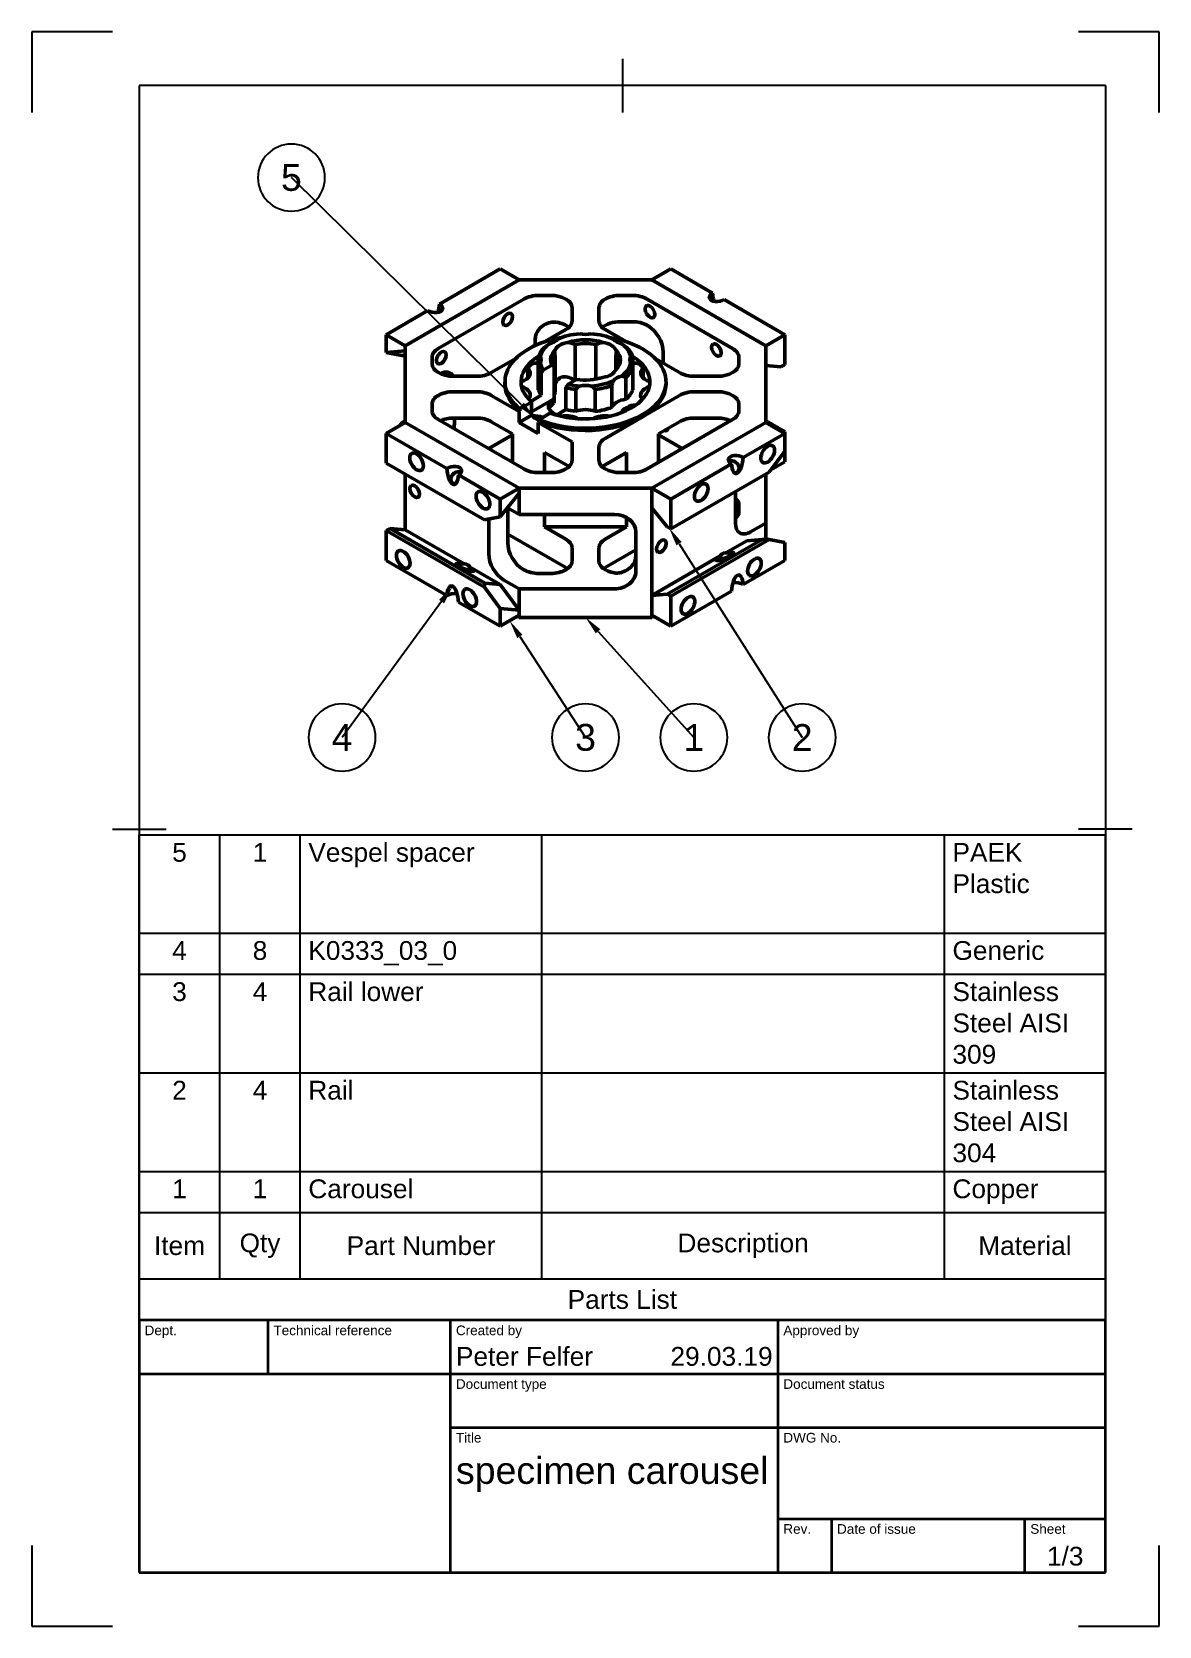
# Model space of a CAD drawing. Header units: millimetres. Extents: x 0 to 210, y 0 to 297.
import ezdxf
from ezdxf import colors
from ezdxf.entities.mleader import LeaderData, LeaderLine
from ezdxf.enums import TextEntityAlignment as Align
from ezdxf.math import Vec2, Vec3

# ---------------------------------------------------------------- set-up
doc = ezdxf.new("R2010")
doc.units = ezdxf.units.MM
doc.header["$LTSCALE"] = 0.75
for name, color, linetype, lineweight in [('Balloons', 7, 'Continuous', 25), ('Border', 7, 'Continuous', 25), ('Parts Lists', 7, 'Continuous', 25), ('TitleBlock', 7, 'Continuous', 35), ('Visible', 7, 'Continuous', 50)]:
    doc.layers.add(name, color=color, linetype=linetype, lineweight=lineweight)
doc.styles.add('FusionTitle', font='')
doc.styles.get("Standard").update_dxf_attribs({"font": 'arial.ttf'})
doc.styles.get('FusionTitle').set_extended_font_data('Arial Unicode MS')

# ---------------------------------------------------------------- blocks, each defined once
blk = doc.blocks.new('ISO_TITLEBLOCK')
at = {"layer": 'TitleBlock'}
for p, q in [((0, 47), (-180, 47)), ((-180, 47), (-180, 0)), ((-156, 37), (-156, 47)), ((-122, 0), (-122, 47)), ((-61, 0), (-61, 47)), ((0, 0), (0, 47)), ((-180, 37), (0, 37)), ((-122, 27), (0, 27)), ((-61, 10), (0, 10)), ((-51, 0), (-51, 10)), ((-15, 0), (-15, 10)), ((-180, 0), (0, 0))]:
    blk.add_line(p, q, dxfattribs=at)
at = {"layer": 'TitleBlock', "style": 'FusionTitle'}
for s, p in [('Dept.', (-179, 46)), ('Technical reference', (-155, 46)), ('Created by', (-121, 46)), ('Approved by', (-60, 46)), ('Document type', (-121, 36)), ('Document status', (-60, 36)), ('Title', (-121, 26)), ('DWG No.', (-60, 26)), ('Rev.', (-60, 9)), ('Date of issue', (-50, 9)), ('Sheet', (-14, 9))]:
    blk.add_text(s, height=1.8, dxfattribs=at).set_placement(p, align=Align.TOP_LEFT)
for tag, p, height in [('DEPT', (-179, 38.5), 3.5), ('TECHNICAL_REFERENCE', (-155, 38.5), 3.5), ('CREATED_BY', (-121, 38.5), 3.5), ('APPROVED_BY', (-60, 38.5), 3.5), ('DOCUMENT_TYPE', (-121, 28.5), 3.5), ('DOCUMENT_STATUS', (-60, 28.5), 3.5), ('TITLE_1', (-121, 16.5), 5), ('TITLE_2', (-121, 9), 5), ('TITLE_3', (-121, 1.5), 5), ('DATE_OF_ISSUE', (-50, 1.5), 3.5)]:
    blk.add_attdef(tag, p, '', height=height, dxfattribs=at)
for tag, p in [('CREATED_DATE', (-62, 38.5)), ('APPROVED_DATE', (-1, 38.5))]:
    blk.add_attdef(tag, text='', height=3.5, dxfattribs=at).set_placement(p, align=Align.RIGHT)
for tag, height, p in [('DRAWING_NUMBER', 5, (-30.5, 16.6)), ('REV', 3.5, (-56, 3.1)), ('SHEET', 3.5, (-7.5, 3.1))]:
    blk.add_attdef(tag, text='', height=height, dxfattribs=at).set_placement(p, align=Align.MIDDLE)
blk = doc.blocks.new('*T3')
at = {"layer": 'Parts Lists', "color": 0, "linetype": 'ByBlock', "lineweight": -2, "transparency": 16777216}
for p, q in [((0, 90.399159), (180, 90.399159)), ((0, 0), (0, 90.399159)), ((15, 7.666667), (15, 90.399159)), ((30, 7.666667), (30, 90.399159)), ((75, 7.666667), (75, 90.399159)), ((150, 7.666667), (150, 90.399159)), ((180, 0), (180, 90.399159)), ((0, 72.115507), (180, 72.115507)), ((0, 64.44884), (180, 64.44884)), ((0, 46.086403), (180, 46.086403)), ((0, 27.723965), (180, 27.723965)), ((0, 20.057299), (180, 20.057299)), ((0, 7.666667), (180, 7.666667)), ((0, 0), (180, 0))]:
    blk.add_line(p, q, dxfattribs=at)
at = {"layer": 'Parts Lists', "color": 0, "transparency": 16777216, "char_height": 3.5}
for s, insert, width, attachment_point in [('5', (7.5, 88.899159), 12, 2), ('1', (22.5, 88.899159), 12, 2), ('Vespel spacer', (31.5, 88.899159), 42, 1), ('PAEK Plastic', (151.5, 88.899159), 27, 1), ('4', (7.5, 70.615507), 12, 2), ('8', (22.5, 70.615507), 12, 2), ('K0333_03_0', (31.5, 70.615507), 42, 1), ('Generic', (151.5, 70.615507), 27, 1), ('3', (7.5, 62.94884), 12, 2), ('4', (22.5, 62.94884), 12, 2), ('Rail lower', (31.5, 62.94884), 42, 1), ('Stainless Steel AISI 309', (151.5, 62.94884), 27, 1), ('2', (7.5, 44.586403), 12, 2), ('4', (22.5, 44.586403), 12, 2), ('Rail', (31.5, 44.586403), 42, 1), ('Stainless Steel AISI 304', (151.5, 44.586403), 27, 1), ('1', (7.5, 26.223965), 12, 2), ('1', (22.5, 26.223965), 12, 2), ('Carousel', (31.5, 26.223965), 42, 1), ('Copper', (151.5, 26.223965), 27, 1), ('Item', (7.5, 13.861983), 12, 5), ('Qty', (22.5, 13.861983), 12, 5), ('Part Number', (52.5, 13.861983), 42, 5), ('Description', (112.5, 13.861983), 72, 5), ('Material', (165, 13.861983), 27, 5), ('Parts List', (90, 3.833333), 177, 5)]:
    blk.add_mtext(s, dxfattribs=dict(at, insert=insert, width=width, attachment_point=attachment_point))
blk = doc.blocks.new('*B5')
at = {"transparency": 16777216}
for start, end in [(90, 270), (270, 90)]:
    blk.add_arc((0, 0), 6.25, start, end, dxfattribs=at)
at = {"transparency": 16777216, "insert": (0, 0), "char_height": 5, "attachment_point": 5}
blk.add_mtext('4', dxfattribs=at)
blk = doc.blocks.new('*B6')
at = {"transparency": 16777216}
for start, end in [(90, 270), (270, 90)]:
    blk.add_arc((0, 0), 6.25, start, end, dxfattribs=at)
at = {"transparency": 16777216, "insert": (0, 0), "char_height": 5, "attachment_point": 5}
blk.add_mtext('3', dxfattribs=at)
blk = doc.blocks.new('*B7')
at = {"transparency": 16777216}
for start, end in [(90, 270), (270, 90)]:
    blk.add_arc((0, 0), 6.25, start, end, dxfattribs=at)
at = {"transparency": 16777216, "insert": (0, 0), "char_height": 5, "attachment_point": 5}
blk.add_mtext('5', dxfattribs=at)
blk = doc.blocks.new('*B8')
at = {"transparency": 16777216}
for start, end in [(90, 270), (270, 90)]:
    blk.add_arc((0, 0), 6.25, start, end, dxfattribs=at)
at = {"transparency": 16777216, "insert": (0, 0), "char_height": 5, "attachment_point": 5}
blk.add_mtext('1', dxfattribs=at)
blk = doc.blocks.new('*B9')
at = {"transparency": 16777216}
for start, end in [(90, 270), (270, 90)]:
    blk.add_arc((0, 0), 6.25, start, end, dxfattribs=at)
at = {"transparency": 16777216, "insert": (0, 0), "char_height": 5, "attachment_point": 5}
blk.add_mtext('2', dxfattribs=at)
blk = doc.blocks.new('ISO_A4(P)_SHEET')
at = {"layer": 'Border'}
for p, q in [((15, 297), (0, 297)), ((0, 297), (0, 282)), ((210, 297), (195, 297)), ((210, 282), (210, 297)), ((110, 292), (110, 282)), ((200, 287), (20, 287)), ((20, 287), (20, 10)), ((200, 287), (200, 10)), ((15, 148.5), (25, 148.5)), ((205, 148.5), (195, 148.5)), ((0, 15), (0, 0)), ((210, 0), (210, 15)), ((20, 10), (200, 10)), ((0, 0), (15, 0)), ((195, 0), (210, 0))]:
    blk.add_line(p, q, dxfattribs=at)

msp = doc.modelspace()

# ---------------------------------------------------------------- linework, layer by layer
at = {"layer": 'Visible', "extrusion": (-0.707107, -0.408248, 0.57735)}
for p, q in [((75.91, 246.3), (87.23, 252.83)), ((90.76, 250.79), (87.23, 252.83)), ((115.51, 250.79), (119.04, 252.83)), ((119.04, 252.83), (126.82, 248.34)), ((69.55, 238.54), (90.76, 250.79)), ((69.55, 238.54), (90.76, 250.79)), ((90.76, 250.79), (115.51, 250.79)), ((115.51, 250.79), (136.72, 238.54)), ((115.51, 250.79), (136.72, 238.54)), ((75.72, 238.02), (91.66, 247.23)), ((94.49, 247.9), (96.64, 247.9)), ((109.64, 247.9), (111.78, 247.9)), ((114.61, 247.23), (130.55, 238.02)), ((128.94, 247.12), (140.26, 240.59)), ((66.01, 240.59), (73.79, 245.08)), ((100.64, 245.6), (100.64, 243.16)), ((105.64, 243.16), (105.64, 245.6)), ((69.55, 238.54), (66.01, 240.59)), ((66.01, 237.28), (66.01, 240.59)), ((99.46, 241.53), (95.6, 239.3)), ((110.67, 239.3), (106.81, 241.53)), ((109.64, 243.01), (111.78, 243.01)), ((114.61, 242.33), (114.8, 242.22)), ((136.72, 238.54), (140.26, 240.59)), ((140.26, 240.59), (140.26, 235.03)), ((69.55, 224.26), (69.55, 238.54)), ((93.76, 238.57), (93.76, 239.7)), ((101.2, 232.12), (101.2, 238.76)), ((105.07, 238.76), (105.07, 232.31)), ((136.72, 238.54), (136.72, 224.26)), ((69.55, 237.59), (66.01, 237.28)), ((68.94, 236.71), (66.01, 237.28)), ((69.55, 236.69), (68.94, 236.71)), ((74.55, 235.15), (74.55, 236.39)), ((90.17, 236.16), (85.59, 233.52)), ((94.32, 236.54), (94.32, 234.43)), ((95.28, 234.01), (96.86, 234.92)), ((97.27, 234.75), (97.27, 227.81)), ((97.46, 236.6), (97.46, 229.89)), ((108.81, 234.37), (108.81, 236.6)), ((111.95, 234.43), (111.95, 236.54)), ((120.68, 233.52), (116.1, 236.16)), ((117.63, 235.28), (117.63, 237.32)), ((131.72, 236.39), (131.72, 235.15)), ((136.72, 234.87), (139.55, 234.62)), ((139.55, 234.62), (140.26, 235.03)), ((82.77, 232.84), (78.55, 232.84)), ((88.14, 231.81), (88.14, 231.4)), ((92.38, 234.47), (92.38, 232.51)), ((94.32, 230.34), (94.32, 234.43)), ((94.9, 229.3), (94.9, 233.38)), ((101.45, 232.27), (99.88, 231.36)), ((101.1, 232.06), (100.26, 232.55)), ((108.81, 234.09), (108.81, 234.37)), ((110.66, 232.63), (110.66, 228.55)), ((111.95, 234.43), (111.95, 230.34)), ((113.89, 232.51), (113.89, 234.47)), ((118.14, 231.81), (118.14, 231.4)), ((127.72, 232.84), (123.51, 232.84)), ((82.77, 229.96), (78.55, 229.96)), ((90.76, 226.3), (85.59, 229.28)), ((92.93, 228.16), (94.9, 229.3)), ((99.5, 230.73), (99.5, 226.65)), ((101.31, 230.39), (101.31, 226.31)), ((104.96, 226.31), (104.96, 230.39)), ((108.07, 227.06), (108.07, 231.14)), ((113.74, 225.28), (120.68, 229.28)), ((123.51, 229.96), (127.72, 229.96)), ((74.55, 227.65), (74.55, 226.41)), ((90.76, 226.3), (90.91, 226.38)), ((90.76, 224.26), (90.76, 226.3)), ((90.91, 226.79), (93.07, 228.04)), ((90.91, 226.38), (90.91, 226.79)), ((93.07, 226.2), (97.2, 228.59)), ((93.07, 228.04), (93.07, 225.59)), ((96.6, 226), (94.44, 224.75)), ((97.27, 227.81), (97.2, 227.77)), ((99.5, 226.65), (97.73, 225.62)), ((131.72, 227.65), (131.72, 226.41)), ((69.55, 224.26), (66.01, 222.21)), ((68.94, 224.15), (68.61, 223.71)), ((69.55, 224.51), (68.94, 224.15)), ((69.34, 224.14), (68.94, 224.15)), ((90.76, 212.01), (69.55, 224.26)), ((90.76, 212.01), (69.55, 224.26)), ((75.72, 224.77), (91.66, 215.57)), ((78.55, 225.06), (82.77, 225.06)), ((78.74, 224.26), (78.74, 225.06)), ((85.59, 224.38), (89.55, 222.1)), ((90.76, 224.26), (93.07, 225.59)), ((94.3, 222.21), (90.76, 224.26)), ((94.44, 224.34), (94.3, 224.26)), ((94.3, 224.26), (94.3, 222.21)), ((100.64, 220.6), (94.3, 224.26)), ((94.44, 224.75), (94.44, 224.34)), ((106.81, 221.27), (113.74, 225.28)), ((130.55, 224.77), (114.61, 215.57)), ((136.72, 224.26), (115.51, 212.01)), ((136.72, 224.26), (115.51, 212.01)), ((116.72, 222.1), (120.68, 224.38)), ((123.51, 225.06), (127.72, 225.06)), ((140.26, 222.47), (136.72, 224.51)), ((136.72, 224.26), (140.26, 222.21)), ((77.33, 215.68), (66.01, 222.21)), ((66.01, 222.21), (66.01, 216.65)), ((89.55, 221.92), (85.1, 219.36)), ((89.55, 222.1), (89.55, 216.79)), ((100.64, 217.2), (100.64, 220.6)), ((116.72, 216.79), (116.72, 222.1)), ((121.17, 219.36), (116.72, 221.92)), ((140.26, 222.21), (132.48, 217.72)), ((140.04, 222.34), (140.26, 222.47)), ((140.26, 222.21), (140.26, 222.47)), ((140.26, 218.9), (140.26, 222.21)), ((89.35, 216.91), (89.55, 217.02)), ((95.51, 214.89), (95.51, 218.66)), ((95.51, 218.66), (100.07, 216.02)), ((105.64, 217.2), (105.64, 219.64)), ((110.76, 218.66), (106.81, 216.37)), ((110.76, 214.89), (110.76, 218.66)), ((116.92, 216.91), (116.72, 217.02)), ((130.24, 217.11), (130.1, 217.11)), ((137.34, 214.97), (140.26, 218.9)), ((137.66, 215.41), (140.26, 216.91)), ((140.26, 216.91), (140.26, 218.9)), ((66.01, 216.65), (84.3, 206.09)), ((69.55, 204.25), (69.55, 214.61)), ((78.11, 214.05), (78.06, 213.91)), ((87.23, 209.97), (79.45, 214.46)), ((79.57, 215.07), (79.71, 215.07)), ((94.49, 214.89), (96.64, 214.89)), ((111.78, 214.89), (109.64, 214.89)), ((130.36, 216.5), (119.04, 209.97)), ((119.04, 204.41), (137.34, 214.97)), ((131.7, 216.09), (131.75, 215.95)), ((136.72, 214.61), (136.72, 205.48)), ((90.76, 212.01), (87.23, 209.97)), ((90.76, 211.06), (87.23, 206.66)), ((90.76, 207.11), (90.76, 212.01)), ((115.51, 212.01), (90.76, 212.01)), ((90.76, 211.06), (90.76, 212.01)), ((115.51, 187.92), (115.51, 212.01)), ((115.51, 212.01), (115.51, 208.33)), ((115.51, 212.01), (119.04, 209.97)), ((131.07, 211.35), (131.07, 205.48)), ((87.23, 206.66), (87.23, 209.97)), ((88.59, 208.36), (90.76, 207.11)), ((88.64, 208.33), (88.64, 201.8)), ((115.51, 208.33), (118.34, 204.82)), ((119.04, 209.97), (119.04, 204.41)), ((131.72, 207.63), (131.72, 208.87)), ((84.3, 206.09), (87.23, 206.66)), ((85.1, 199.76), (85.1, 206.25)), ((90.76, 207.11), (108.51, 207.11)), ((95.51, 204.78), (95.51, 207.11)), ((110.76, 204.78), (110.76, 206.54)), ((133.89, 203.84), (136.72, 205.48)), ((136.72, 202.43), (136.72, 205.48)), ((66.72, 204.5), (66.01, 204.1)), ((66.01, 204.1), (84.3, 193.54)), ((66.01, 198.54), (66.01, 204.1)), ((69.55, 204.25), (66.72, 204.5)), ((66.72, 204.5), (84.4, 194.3)), ((69.55, 204.25), (80.51, 197.92)), ((99.46, 197.19), (88.64, 203.43)), ((99.46, 202.49), (95.51, 204.78)), ((110.76, 204.78), (95.51, 204.78)), ((106.81, 202.49), (110.76, 204.78)), ((112.51, 203.84), (112.51, 196.49)), ((118.34, 204.82), (119.04, 204.41)), ((118.34, 192.26), (136.02, 202.46)), ((119.04, 191.85), (137.34, 202.41)), ((129.29, 199.96), (133.19, 202.21)), ((136.02, 202.46), (133.19, 202.21)), ((136.02, 202.46), (137.34, 202.41)), ((137.34, 202.41), (140.26, 201.85)), ((100.64, 198.42), (100.64, 200.86)), ((105.64, 198.42), (105.64, 200.86)), ((112.51, 200.48), (106.81, 197.19)), ((115.51, 192), (128.25, 199.36)), ((130.77, 199.81), (130.74, 199.89)), ((140.26, 201.85), (140.26, 198.54)), ((77.33, 192), (66.01, 198.54)), ((79.03, 197.77), (79.07, 197.85)), ((81.55, 197.32), (87.23, 194.05)), ((82.3, 196.5), (82.33, 196.58)), ((91.47, 196.9), (91.66, 196.79)), ((94.49, 196.12), (96.64, 196.12)), ((127.51, 198.54), (127.48, 198.62)), ((140.26, 198.54), (132.48, 194.04)), ((84.4, 194.3), (84.3, 193.54)), ((84.3, 193.54), (87.23, 189.6)), ((84.4, 194.3), (87.23, 194.05)), ((87.23, 194.05), (90.76, 189.28)), ((90.76, 193.23), (87.93, 194.86)), ((108.51, 193.23), (90.76, 193.23)), ((90.76, 187.92), (90.76, 193.23)), ((87.23, 186.29), (79.45, 190.78)), ((115.51, 192), (118.34, 192.26)), ((115.51, 188.33), (115.51, 192)), ((118.34, 192.26), (119.04, 191.85)), ((130.36, 192.82), (119.04, 186.29)), ((119.04, 186.29), (119.04, 191.85)), ((90.76, 189.28), (87.23, 189.6)), ((87.23, 189.6), (87.23, 186.29)), ((90.76, 188.33), (87.23, 186.29)), ((90.76, 187.92), (90.41, 188.13)), ((90.76, 189.28), (90.76, 188.33)), ((115.51, 187.92), (90.76, 187.92)), ((115.51, 188.33), (119.04, 186.29)), ((115.86, 188.13), (115.51, 187.92))]:
    msp.add_line(p, q, dxfattribs=at)
at = {"layer": 'Visible'}
for centre, radius, start, end in [((96.76, 239.66), 3, 139.2548, 179.1623), ((99.52, 235.43), 3.74, 63.2583, 84.3005), ((118.38, 237.83), 7.28, 200.6132, 207.906), ((111.38, 230.61), 3.35, 155.2871, 170.9132), ((102.39, 228.07), 3.47, 42.1131, 58.3911), ((108.98, 198.97), 2.8, 260.3689, 283.565)]:
    msp.add_arc(centre, radius, start, end, dxfattribs=at)
at = {"layer": 'Visible', "extrusion": (2e-16, -1e-16, -1)}
for centre, radius, start, end in [((-97.29, 240.15), 2.8, 76.435, 99.6311), ((-129.32, 198.71), 1.25, 1.8085, 135.7794)]:
    msp.add_arc(centre, radius, start, end, dxfattribs=at)
at = {"layer": 'Visible', "extrusion": (2e-16, -2e-16, -1)}
msp.add_arc((-106.75, 235.43), 3.74, 63.2583, 84.3005, dxfattribs=at)
at = {"layer": 'Visible', "extrusion": (2e-16, 0, -1)}
msp.add_arc((-87.89, 237.83), 7.28, 200.6132, 207.906, dxfattribs=at)
at = {"layer": 'Visible', "extrusion": (3e-16, -2e-16, -1)}
for centre, radius, start, end in [((-103.88, 228.07), 3.47, 42.1131, 58.3911), ((-80.49, 196.67), 1.25, 44.2206, 178.1915)]:
    msp.add_arc(centre, radius, start, end, dxfattribs=at)
at = {"layer": 'Visible', "extrusion": (1e-16, -1e-16, -1)}
msp.add_arc((-109.51, 199.46), 3, 180.8377, 220.7452, dxfattribs=at)
at = {"layer": 'Visible'}
for centre, major_axis, ratio, start_param, end_param in [((94.49, 245.6), (4, 0), 0.57735, 1.570796, 2.356194), ((96.64, 245.6), (4, 0), 0.57735, 0, 1.570796), ((109.64, 245.6), (4, 0), 0.57735, 1.570796, 3.141593), ((111.78, 245.6), (-4, 0), 0.57735, 3.926991, 4.712389), ((127.88, 247.86), (-0.31, 2.52), 0.402543, 1.330238, 1.949823), ((74.85, 245.82), (0.31, 2.52), 0.402543, 4.333362, 4.952947), ((97.76, 239.74), (4, 0), 0.816497, 1.856057, 2.528756), ((96.64, 243.16), (-4, 0), 0.57735, 2.356194, 3.141593), ((103.14, 242.53), (-3.25, 0), 0.57735, 1.23449, 1.907103), ((109.64, 243.16), (4, 0), 0.57735, 3.141593, 3.926991), ((114.8, 238.95), (-2, 3.46), 0.57735, 3.926991, 5.497787), ((78.55, 236.39), (4, 0), 0.57735, 2.356194, 3.141593), ((103.14, 231.81), (-15, 0), 0.57735, -1.272276, 0.61795), ((103.14, 235.48), (9, 0), 0.57735, 2.560675, 2.937112), ((103.14, 231.81), (15, 0), 0.57735, 4.094439, 7.555461), ((95, 240.59), (3.25, 0), 0.57735, -1.121705, -0.449092), ((103.14, 235.89), (6.5, 0), 0.57735, 2.619022, 3.403392), ((100.66, 237.32), (-3.25, 0), 0.57735, -1.331808, -0.238988), ((103.14, 235.89), (6.5, 0), 0.57735, 1.048225, 2.093367), ((105.61, 237.32), (3.25, 0), 0.57735, 0.238988, 1.331808), ((111.27, 240.59), (-3.25, 0), 0.57735, 0.449092, 1.121705), ((103.14, 235.89), (6.5, 0), 0.57735, -0.522571, 0.522571), ((103.14, 235.48), (-9, 0), 0.57735, 3.346073, 3.722511), ((127.72, 236.39), (4, 0), 0.57735, 0, 0.785398), ((78.55, 235.15), (-4, 0), 0.57735, 0, 1.570796), ((103.14, 231.4), (-12, 0), 0.57735, -0.587433, -0.459765), ((91.64, 235.89), (3.25, 0), 0.57735, -0.336307, 0.336307), ((114.64, 235.89), (3.25, 0), 0.57735, 2.805286, 3.477899), ((113.03, 237.12), (-3.25, 0), 0.57735, 1.229764, 1.598154), ((103.14, 231.4), (-12, 0), 0.57735, 3.601358, 3.729025), ((127.72, 235.15), (4, 0), 0.57735, -1.570796, 0), ((75.91, 229.97), (2, 3.46), 0.57735, -0.343567, 0.723367), ((82.77, 235.15), (-4, 0), 0.57735, 1.570796, 2.356194), ((103.14, 231.4), (12, 0), 0.57735, 3.077759, 3.112126), ((89.61, 233.49), (-3.25, 0), 0.57735, 2.067038, 3.692549), ((103.14, 235.48), (-9, 0), 0.57735, 0.20448, 0.415939), ((103.14, 235.89), (-6.5, 0), 0.57735, 1.308997, 2.093367), ((103.14, 235.48), (9, 0), 0.57735, -0.580918, -0.20448), ((116.66, 233.49), (3.25, 0), 0.57735, 2.590636, 4.216148), ((103.14, 231.4), (-12, 0), 0.57735, 3.17106, 3.205427), ((123.51, 235.15), (-4, 0), 0.57735, 0.785398, 1.570796), ((78.55, 227.65), (4, 0), 0.57735, 1.570796, 3.141593), ((82.77, 227.65), (-4, 0), 0.57735, 3.926991, 4.712389), ((103.14, 231.4), (15, 0), 0.57735, 3.141593, 3.759543), ((89.61, 229.31), (-3.25, 0), 0.57735, 2.711976, 4.191048), ((103.14, 231.4), (-9, 0), 0.57735, 0.20448, 0.415939), ((103.14, 228.54), (6, 0), 0.57735, 2.855383, 2.928613), ((103.14, 235.48), (9, 0), 0.57735, 4.29645, 4.507909), ((103.14, 229.25), (-3.25, 0), 0.57735, 4.376082, 5.048696), ((103.14, 235.48), (-9, 0), 0.57735, 1.775277, 2.151714), ((103.14, 231.4), (9, 0), 0.57735, -0.580918, -0.20448), ((116.66, 229.31), (3.25, 0), 0.57735, 2.092137, 3.57121), ((103.14, 231.4), (15, 0), 0.57735, -0.785398, 0), ((123.51, 227.65), (-4, 0), 0.57735, -1.570796, -0.785398), ((127.72, 227.65), (-4, 0), 0.57735, 3.141593, 4.712389), ((78.55, 226.41), (4, 0), 0.57735, 3.141593, 3.926991), ((99.5, 226.44), (3.25, 0), 0.57735, 2.356194, 2.922267), ((103.14, 231.4), (9, 0), 0.57735, 4.29645, 4.507909), ((103.14, 231.4), (-9, 0), 0.57735, 1.775277, 2.151714), ((113.03, 225.68), (3.25, 0), 0.57735, 1.707385, 2.936066), ((127.72, 226.41), (-4, 0), 0.57735, 2.356194, 3.141593), ((75.91, 222.62), (2, 3.46), 0.57735, -1.113034, -0.785398), ((103.14, 229.36), (12, 0), 0.57735, 3.71712, 3.902505), ((93.24, 223.64), (3.25, 0), 0.57735, 0.939858, 1.598154), ((103.14, 231.4), (15, 0), 0.57735, 4.094439, 5.497787), ((99.51, 223.59), (-3.25, 0), 0.57735, 3.929633, 4.996473), ((106.76, 223.59), (3.25, 0), 0.57735, 1.286712, 2.353552), ((109.64, 219.64), (-4, 0), 0.57735, -0.785398, 0), ((96.64, 217.2), (-4, 0), 0.57735, 1.570796, 3.141593), ((109.64, 217.2), (4, 0), 0.57735, 3.141593, 4.712389), ((94.49, 217.2), (-4, 0), 0.57735, 0.785398, 1.570796), ((111.78, 217.2), (4, 0), 0.57735, 4.712389, 5.497787), ((127.72, 208.87), (4, 0), 0.57735, 0, 0.581233), ((108.51, 203.84), (-4, 0), 0.816497, 3.141593, 4.712389), ((127.72, 207.63), (4, 0), 0.57735, -0.581233, 0), ((133.89, 207.11), (2, 3.46), 0.57735, 2.356194, 3.926991), ((96.64, 200.86), (-4, 0), 0.57735, 3.141593, 3.926991), ((109.64, 200.86), (4, 0), 0.57735, 2.356194, 3.141593), ((87.93, 198.13), (-2, 3.46), 0.57735, 0.785398, 2.356194), ((129.11, 199.26), (1.68, 0.65), 0.211325, 2.058528, 7.36625), ((129.11, 199.26), (1.63, 0.63), 0.211325, 2.083421, 7.341357), ((80.7, 197.22), (-1.68, 0.65), 0.211325, -1.083065, 4.224657), ((80.7, 197.22), (-1.63, 0.63), 0.211325, -1.058171, 4.199764), ((94.49, 198.42), (-4, 0), 0.57735, 0.785398, 1.570796), ((96.64, 198.42), (-4, 0), 0.57735, 1.570796, 3.141593), ((109.64, 198.42), (-4, 0), 0.57735, 0, 1.285535), ((108.51, 196.49), (-4, 0), 0.816497, 1.570796, 3.141593), ((131.42, 193.3), (0.31, 2.52), 0.402543, -1.223352, 1.811354), ((78.39, 191.26), (-0.31, 2.52), 0.402543, 4.471831, 7.506537), ((79.28, 193.57), (-1.24, 0.48), 0.211325, 0.731833, 0.982253), ((130.52, 195.61), (1.24, 0.48), 0.211325, -0.982253, -0.731833)]:
    msp.add_ellipse(centre, major_axis=major_axis, ratio=ratio, start_param=start_param, end_param=end_param, dxfattribs=at)
at = {"layer": 'Visible', "extrusion": (1e-16, 0, -1)}
for centre, major_axis, ratio, start_param, end_param in [((127.82, 247.69), (1.62, 0.2), 0.565741, 0.872472, 4.120952), ((115.16, 244.87), (-0.63, 1.1), 0.57735, 0.128606, 4.583783), ((78.45, 215.11), (1.62, 0.2), 0.565741, 4.014065, 7.262544), ((78.45, 191.43), (1.62, 0.2), 0.565741, 4.014065, 5.272244)]:
    msp.add_ellipse(centre, major_axis=major_axis, ratio=ratio, start_param=start_param, end_param=end_param, dxfattribs=at)
at = {"layer": 'Visible', "extrusion": (0, -1e-16, -1)}
for centre, major_axis, ratio, start_param, end_param in [((74.92, 245.65), (-1.62, 0.2), 0.565741, 2.162234, 5.410713), ((96.64, 240.7), (4, 0), 0.57735, -1.285535, -0.562699), ((103.14, 235.89), (8.5, 0), 0.57735, 4.053506, 4.585874), ((103.14, 235.89), (-8.5, 0), 0.57735, 1.697311, 2.22968), ((109.64, 240.7), (4, 0), 0.57735, 3.704291, 4.712389), ((103.14, 235.89), (-8.5, 0), 0.57735, -0.393057, -0.126515), ((103.14, 235.89), (8.5, 0), 0.57735, 0.911913, 1.444282), ((78.55, 222.75), (4, 0), 0.57735, 4.047843, 4.712389), ((130.52, 215.97), (-1.09, 0.76), 0.788675, 0.439885, 3.915335), ((131.42, 217.24), (0.31, 2.52), 0.402543, 1.330238, 4.364944), ((109.64, 214.74), (-4, 0), 0.57735, 0.562699, 0.785398)]:
    msp.add_ellipse(centre, major_axis=major_axis, ratio=ratio, start_param=start_param, end_param=end_param, dxfattribs=at)
at = {"layer": 'Visible', "extrusion": (-1e-16, -2e-16, -1)}
for centre, start_param, end_param in [((88.64, 243.44), 3.141593, 9.424778), ((76.27, 236.3), -1.44219, 3.012987)]:
    msp.add_ellipse(centre, major_axis=(0.63, 1.1), ratio=0.57735, start_param=start_param, end_param=end_param, dxfattribs=at)
at = {"layer": 'Visible', "extrusion": (-1e-16, 3e-16, -1)}
for centre, major_axis, start_param, end_param in [((111.78, 240.7), (4, 0), 4.712389, 5.497787), ((82.77, 222.75), (4, 0), 4.712389, 5.497787), ((109.64, 195.55), (-4, 0), 0.671115, 0.785398)]:
    msp.add_ellipse(centre, major_axis=major_axis, ratio=0.57735, start_param=start_param, end_param=end_param, dxfattribs=at)
at = {"layer": 'Visible', "extrusion": (1e-16, -3e-16, -1)}
for centre, major_axis, ratio, start_param, end_param in [((103.14, 235.89), (8.5, 0), 0.57735, 3.268107, 3.800476), ((103.14, 235.89), (8.5, 0), 0.57735, -0.658883, -0.126515), ((93.24, 237.12), (3.25, 0), 0.57735, 1.229764, 1.598154), ((103.14, 235.89), (8.5, 0), 0.57735, 0.126515, 0.658883), ((111.27, 231.2), (3.25, 0), 0.57735, 3.590684, 4.263297), ((103.14, 235.89), (8.5, 0), 0.57735, 1.697311, 1.963853), ((103.14, 224.76), (3.25, 0), 0.57735, 4.115206, 5.309572), ((131.35, 217.15), (-1.62, 0.2), 0.565741, -0.979359, 2.26912), ((131.35, 193.47), (-1.62, 0.2), 0.565741, 1.010941, 2.26912)]:
    msp.add_ellipse(centre, major_axis=major_axis, ratio=ratio, start_param=start_param, end_param=end_param, dxfattribs=at)
at = {"layer": 'Visible', "extrusion": (0, 0, -1)}
for centre, major_axis, ratio, start_param, end_param in [((103.14, 235.48), (6, 0), 0.57735, 4.384124, 5.040654), ((103.14, 231.81), (12, 0), 0.57735, 2.566065, 3.887644), ((103.14, 235.48), (-6, 0), 0.57735, 2.813328, 3.469857), ((129.11, 199.26), (1.16, 0.45), 0.211325, -0.621482, 3.763075)]:
    msp.add_ellipse(centre, major_axis=major_axis, ratio=ratio, start_param=start_param, end_param=end_param, dxfattribs=at)
msp.add_ellipse((127.53, 237.73), major_axis=(-0.63, 1.1), ratio=0.57735, dxfattribs=at)
at = {"layer": 'Visible', "extrusion": (0, -3e-16, -1)}
for centre, major_axis, start_param, end_param in [((103.14, 231.81), (12, 0), -0.746051, 2.146324), ((103.14, 235.48), (6, 0), 2.928613, 3.469857), ((103.14, 229.36), (12, 0), 2.55416, 2.566065)]:
    msp.add_ellipse(centre, major_axis=major_axis, ratio=0.57735, start_param=start_param, end_param=end_param, dxfattribs=at)
at = {"layer": 'Visible', "extrusion": (1e-16, 1e-16, -1)}
for centre, major_axis, ratio, start_param, end_param in [((105.61, 234.46), (3.25, 0), 0.57735, 0.238988, 1.331808), ((111.27, 226.71), (3.25, 0), 0.57735, 3.329808, 4.524174), ((130.42, 215.82), (-1.23, 0.86), 0.788675, 0.589842, 0.833995)]:
    msp.add_ellipse(centre, major_axis=major_axis, ratio=ratio, start_param=start_param, end_param=end_param, dxfattribs=at)
at = {"layer": 'Visible', "extrusion": (0, -2e-16, -1)}
for centre, major_axis, start_param, end_param in [((99.5, 227.26), (3.25, 0), 2.123326, 3.926991), ((123.51, 222.75), (4, 0), 3.926991, 4.712389), ((127.72, 222.75), (-4, 0), 1.570796, 2.235342), ((96.64, 195.55), (-4, 0), 2.356194, 2.470478)]:
    msp.add_ellipse(centre, major_axis=major_axis, ratio=0.57735, start_param=start_param, end_param=end_param, dxfattribs=at)
at = {"layer": 'Visible', "extrusion": (3e-16, 0, -1)}
msp.add_ellipse((117.63, 223.85), major_axis=(-0.63, 1.1), ratio=0.57735, start_param=2.565868, end_param=3.717317, dxfattribs=at)
at = {"layer": 'Visible', "extrusion": (1e-16, -1e-16, -1)}
for centre, major_axis, ratio, start_param, end_param in [((137.08, 218.34), (0.9, 1.56), 0.57735, 3.141593, 9.424778), ((79.28, 213.93), (1.09, 0.76), 0.788675, 2.36785, 5.843301), ((124.7, 211.19), (0.9, 1.56), 0.57735, 3.141593, 9.424778), ((91.47, 200.17), (-2, 3.46), 0.57735, 3.926991, 5.497787), ((134.6, 197.31), (0.9, 1.56), 0.57735, 3.141593, 9.424778), ((122.23, 190.17), (0.9, 1.56), 0.57735, 3.141593, 9.424778)]:
    msp.add_ellipse(centre, major_axis=major_axis, ratio=ratio, start_param=start_param, end_param=end_param, dxfattribs=at)
at = {"layer": 'Visible', "extrusion": (1e-16, 0, -1)}
for centre in [(71.67, 216.91), (84.04, 209.76), (69.19, 198.74), (81.57, 191.6)]:
    msp.add_ellipse(centre, major_axis=(-0.9, 1.56), ratio=0.57735, dxfattribs=at)
at = {"layer": 'Visible', "extrusion": (3e-16, -1e-16, -1)}
msp.add_ellipse((78.39, 215.2), major_axis=(-0.31, 2.52), ratio=0.402543, start_param=1.918241, end_param=4.952947, dxfattribs=at)
at = {"layer": 'Visible', "extrusion": (-1e-16, -1e-16, -1)}
for centre, major_axis, ratio, start_param, end_param in [((79.39, 213.77), (1.23, 0.86), 0.788675, 3.227123, 3.975588), ((80.7, 197.22), (-1.16, 0.45), 0.211325, 2.520111, 6.904667)]:
    msp.add_ellipse(centre, major_axis=major_axis, ratio=ratio, start_param=start_param, end_param=end_param, dxfattribs=at)
at = {"layer": 'Visible', "extrusion": (1e-16, -2e-16, -1)}
msp.add_ellipse((79.39, 213.77), major_axis=(1.23, 0.86), ratio=0.788675, start_param=-0.833995, end_param=-0.589842, dxfattribs=at)
at = {"layer": 'Visible', "extrusion": (-2e-16, -2e-16, -1)}
msp.add_ellipse((130.42, 215.82), major_axis=(-1.23, 0.86), ratio=0.788675, start_param=2.307597, end_param=3.056062, dxfattribs=at)
at = {"layer": 'Visible', "extrusion": (3e-16, 0, -1)}
msp.add_ellipse((71.32, 211.4), major_axis=(-0.63, 1.1), ratio=0.57735, dxfattribs=at)
at = {"layer": 'Visible', "extrusion": (-1e-16, 0, -1)}
msp.add_ellipse((117.28, 201.19), major_axis=(0.63, 1.1), ratio=0.57735, start_param=3.141593, end_param=9.424778, dxfattribs=at)
at = {"layer": 'Visible', "extrusion": (-1e-16, -3e-16, -1)}
msp.add_ellipse((108.51, 199.38), major_axis=(4, 0), ratio=0.816497, start_param=0.612837, end_param=1.285535, dxfattribs=at)
at = {"layer": 'Visible'}
for points, knots in [([(114.61, 244.37), (114.58, 244.41), (114.55, 244.46), (114.44, 244.64), (114.37, 244.79), (114.27, 245.1), (114.24, 245.25), (114.24, 245.51), (114.27, 245.63), (114.37, 245.84), (114.44, 245.92), (114.55, 245.98), (114.58, 246), (114.61, 246)], [0.2769136, 0.2769136, 0.2769136, 0.2769136, 0.2925824, 0.2925824, 0.3403976, 0.3403976, 0.3882128, 0.3882128, 0.436028, 0.436028, 0.4838432, 0.4838432, 0.4995121, 0.4995121, 0.4995121, 0.4995121]), ([(95.61, 238.33), (95.64, 238.35), (95.66, 238.37), (95.92, 238.55), (96.17, 238.73), (96.41, 238.9)], [1.67342675, 1.67342675, 1.67342675, 1.67342675, 1.68314443, 1.68314443, 1.76819957, 1.76819957, 1.76819957, 1.76819957]), ([(97.5, 237.76), (97.47, 237.66), (97.45, 237.55), (97.4, 237.18), (97.4, 236.89), (97.46, 236.6)], [1.215715, 1.215715, 1.215715, 1.215715, 1.2559513, 1.2559513, 1.3522329, 1.3522329, 1.3522329, 1.3522329]), ([(109.86, 238.9), (110.1, 238.73), (110.35, 238.55), (110.61, 238.37), (110.63, 238.35), (110.66, 238.33)], [1.98647556, 1.98647556, 1.98647556, 1.98647556, 2.0715307, 2.0715307, 2.08124839, 2.08124839, 2.08124839, 2.08124839]), ([(75.72, 235.17), (75.69, 235.18), (75.66, 235.19), (75.56, 235.25), (75.49, 235.32), (75.41, 235.52), (75.39, 235.64), (75.39, 235.9), (75.41, 236.05), (75.49, 236.37), (75.56, 236.53), (75.66, 236.71), (75.69, 236.76), (75.72, 236.8)], [0.2769136, 0.2769136, 0.2769136, 0.2769136, 0.2925824, 0.2925824, 0.3403976, 0.3403976, 0.3882128, 0.3882128, 0.436028, 0.436028, 0.4838432, 0.4838432, 0.4995121, 0.4995121, 0.4995121, 0.4995121]), ([(94.7, 236.51), (94.61, 236.56), (94.49, 236.56), (94.35, 236.54), (94.34, 236.54), (94.32, 236.54)], [1.98647556, 1.98647556, 1.98647556, 1.98647556, 2.0715307, 2.0715307, 2.08124839, 2.08124839, 2.08124839, 2.08124839]), ([(111.95, 236.54), (111.93, 236.54), (111.92, 236.54), (111.78, 236.56), (111.66, 236.56), (111.57, 236.51)], [1.67342675, 1.67342675, 1.67342675, 1.67342675, 1.68314443, 1.68314443, 1.76819957, 1.76819957, 1.76819957, 1.76819957]), ([(97.46, 231.06), (97.49, 231.28), (97.55, 231.49), (97.72, 231.87), (97.82, 232.03), (98.06, 232.31), (98.21, 232.43), (98.52, 232.61), (98.69, 232.68), (99.06, 232.75), (99.26, 232.76), (99.87, 232.7), (100.28, 232.56), (100.82, 232.29), (100.99, 232.19), (101.15, 232.09)], [0.3531064, 0.3531064, 0.3531064, 0.3531064, 0.4244933, 0.4244933, 0.4906232, 0.4906232, 0.5567531, 0.5567531, 0.622883, 0.622883, 0.6890129, 0.6890129, 0.8212727, 0.8212727, 0.8785806, 0.8785806, 0.8785806, 0.8785806]), ([(109.86, 232.89), (110.1, 232.85), (110.35, 232.77), (110.61, 232.66), (110.63, 232.64), (110.66, 232.63)], [0.59960129, 0.59960129, 0.59960129, 0.59960129, 0.68465643, 0.68465643, 0.69437411, 0.69437411, 0.69437411, 0.69437411])]:
    msp.add_open_spline(points, degree=3, knots=knots, dxfattribs=at)
at = {"layer": 'Visible', "extrusion": (2.2177e-11, 8.973e-13, -1)}
msp.add_open_spline([(108.81, 236.6), (108.87, 236.89), (108.87, 237.18), (108.82, 237.55), (108.8, 237.66), (108.77, 237.76)], degree=3, knots=[0.7367865, 0.7367865, 0.7367865, 0.7367865, 0.8330681, 0.8330681, 0.8733044, 0.8733044, 0.8733044, 0.8733044], dxfattribs=at)
at = {"layer": 'Visible', "extrusion": (2.44847e-10, 5.99302e-10, -1)}
msp.add_rational_spline([(96.86, 234.92), (97.07, 234.83), (97.27, 234.75)], [2.15384615384, 2.21372277366, 2.27027027027], degree=2, dxfattribs=at)
at = {"layer": 'Visible', "extrusion": (3.21085e-09, -1.94672e-09, 1)}
msp.add_rational_spline([(94.9, 233.38), (95.1, 233.71), (95.28, 234.01)], [2.61224489796, 2.66850954874, 2.72340425532], degree=2, dxfattribs=at)
at = {"layer": 'Visible', "extrusion": (9.1494e-12, 3.9886e-12, -1)}
msp.add_open_spline([(108.81, 234.37), (108.87, 234.31), (108.87, 234.23), (108.82, 234.1), (108.8, 234.06), (108.77, 234.02)], degree=3, knots=[1.0831124, 1.0831124, 1.0831124, 1.0831124, 1.179394, 1.179394, 1.2196303, 1.2196303, 1.2196303, 1.2196303], dxfattribs=at)
at = {"layer": 'Visible'}
msp.add_open_spline([(97.38, 229.52), (97.4, 229.65), (97.43, 229.77), (97.46, 229.89)], degree=3, dxfattribs=at)
msp.add_rational_spline([(99.88, 231.36), (99.69, 231.05), (99.5, 230.73)], [2.72340425532, 2.66850954874, 2.61224489796], degree=2, dxfattribs=at)

# ---------------------------------------------------------------- block references
msp.add_blockref('*T3', (20, 57))
at = {"layer": 'Border'}
msp.add_blockref('ISO_A4(P)_SHEET', (0, 0), dxfattribs=at)
at = {"layer": 'TitleBlock'}
msp.add_blockref('ISO_TITLEBLOCK', (200, 10), dxfattribs=at).add_auto_attribs({'CREATED_DATE': '29.03.19', 'SHEET': '1/3', 'TITLE_1': 'specimen carousel', 'CREATED_BY': 'Peter Felfer'})

# ---------------------------------------------------------------- leaders
at = {"layer": 'Balloons'}
ml = msp.add_multileader_block('Standard', dxfattribs=at)
ml.set_content('*B7', color=256)
ml.set_leader_properties()
ml.build(insert=Vec2(0, 0))
ml.multileader.update_dxf_attribs({"has_dogleg": 0, "arrow_head_size": 3.5, "block_connection_type": 1})
ctx = ml.context
ctx.base_point, ctx.char_height, ctx.arrow_head_size = Vec3(48.35, 269.85), 3.5, 3.5
ctx.attachment_type = 1
notes = []
notes.append((ctx, [(1, (1, 1, 0), (56.35, 269.85), (-1, 0), 8, [(0, [(93.72, 225.07)], 0, [])])]))
ctx.block.insert = Vec3(48.35, 269.85)
ml = msp.add_multileader_block('Standard', dxfattribs=at)
ml.set_content('*B9', color=256)
ml.set_leader_properties()
ml.build(insert=Vec2(0, 0))
ml.multileader.update_dxf_attribs({"has_dogleg": 0, "arrow_head_size": 3.5, "block_connection_type": 1})
ctx = ml.context
ctx.base_point, ctx.char_height, ctx.arrow_head_size = Vec3(143.51, 165.54), 3.5, 3.5
ctx.attachment_type = 1
notes.append((ctx, [(0, (1, 1, 0), (135.51, 165.54), (1, 0), 8, [(0, [(118.69, 204.61)], 0, [])])]))
ctx.block.insert = Vec3(143.51, 165.54)
ml = msp.add_multileader_block('Standard', dxfattribs=at)
ml.set_content('*B5', color=256)
ml.set_leader_properties()
ml.build(insert=Vec2(0, 0))
ml.multileader.update_dxf_attribs({"has_dogleg": 0, "arrow_head_size": 3.5, "block_connection_type": 1})
ctx = ml.context
ctx.base_point, ctx.char_height, ctx.arrow_head_size = Vec3(57.79, 165.54), 3.5, 3.5
ctx.attachment_type = 1
notes.append((ctx, [(1, (1, 1, 0), (65.79, 165.54), (-1, 0), 8, [(0, [(78.4, 193.69)], 0, [])])]))
ctx.block.insert = Vec3(57.79, 165.54)
ml = msp.add_multileader_block('Standard', dxfattribs=at)
ml.set_content('*B6', color=256)
ml.set_leader_properties()
ml.build(insert=Vec2(0, 0))
ml.multileader.update_dxf_attribs({"has_dogleg": 0, "arrow_head_size": 3.5, "block_connection_type": 1})
ctx = ml.context
ctx.base_point, ctx.char_height, ctx.arrow_head_size = Vec3(103.14, 165.54), 3.5, 3.5
ctx.attachment_type = 1
notes.append((ctx, [(0, (1, 1, 0), (95.14, 165.54), (1, 0), 8, [(0, [(88.99, 187.31)], 0, [])])]))
ctx.block.insert = Vec3(103.14, 165.54)
ml = msp.add_multileader_block('Standard', dxfattribs=at)
ml.set_content('*B8', color=256)
ml.set_leader_properties()
ml.build(insert=Vec2(0, 0))
ml.multileader.update_dxf_attribs({"has_dogleg": 0, "arrow_head_size": 3.5, "block_connection_type": 1})
ctx = ml.context
ctx.base_point, ctx.char_height, ctx.arrow_head_size = Vec3(123.32, 165.54), 3.5, 3.5
ctx.attachment_type = 1
notes.append((ctx, [(0, (1, 1, 0), (115.32, 165.54), (1, 0), 8, [(0, [(103.14, 187.92)], 0, [])])]))
ctx.block.insert = Vec3(123.32, 165.54)
for ctx, leaders in notes:
    for number, flags, end, landing, length, lines in leaders:
        leader = LeaderData()
        leader.index, (leader.has_last_leader_line, leader.has_dogleg_vector, leader.attachment_direction) = number, flags
        leader.last_leader_point, leader.dogleg_vector, leader.dogleg_length = Vec3(end), Vec3(landing), length
        for number, points, colour, breaks in lines:
            line = LeaderLine()
            line.index, line.vertices, line.color, line.breaks = number, Vec3.list(points), colors.encode_raw_color(colour), breaks
            leader.lines.append(line)
        ctx.leaders.append(leader)

doc.saveas('drawing.dxf')
